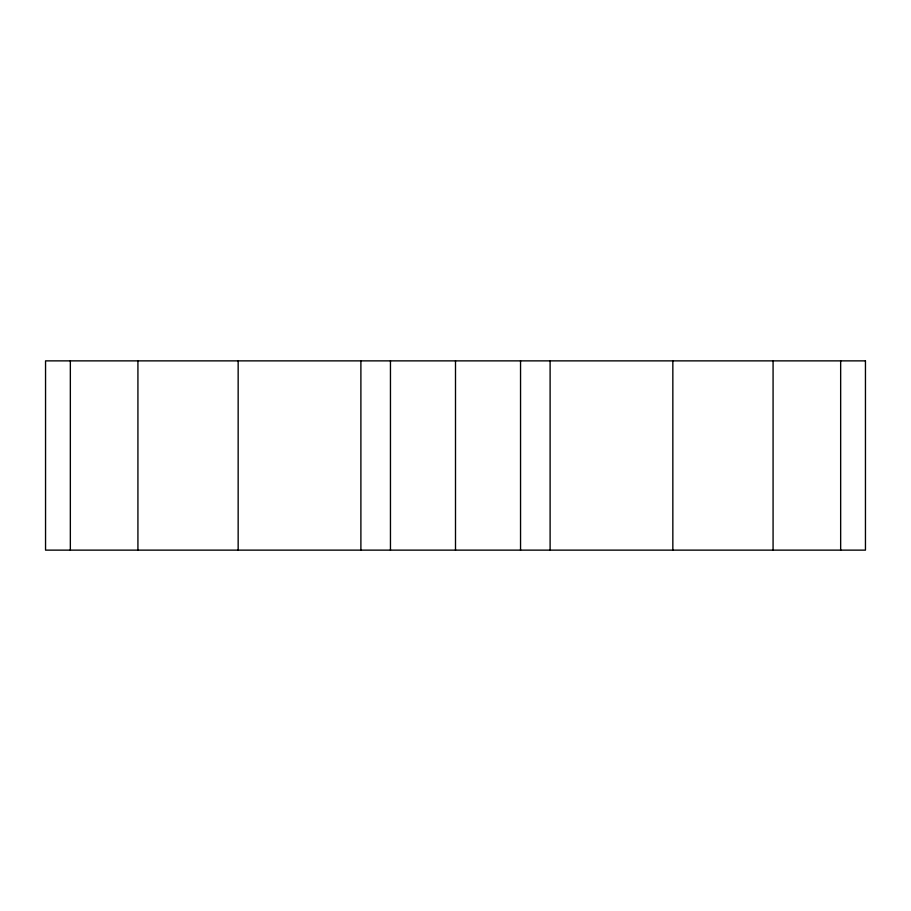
<?xml version="1.0" encoding="UTF-8"?>
<svg xmlns="http://www.w3.org/2000/svg" width="911" height="911" viewBox="0 0 911 911"><rect width="100%" height="100%" fill="white"/><g stroke="black" fill="none" stroke-linecap="round" stroke-linejoin="round"><path stroke-width="1.37" d="M840.659 360.87L840.659 550.13M773.075 360.87L773.075 550.13M672.842 360.87L672.842 550.13M550.107 360.87L550.107 550.13M520.545 360.87L520.545 550.13M455.5 360.87L455.5 550.13M390.455 360.87L390.455 550.13M360.893 360.87L360.893 550.13M238.158 360.87L238.158 550.13M137.925 360.87L137.925 550.13M70.341 360.87L70.341 550.13M865.45 360.87L45.55 360.87L45.55 550.13L865.45 550.13L865.45 360.87"/></g></svg>
